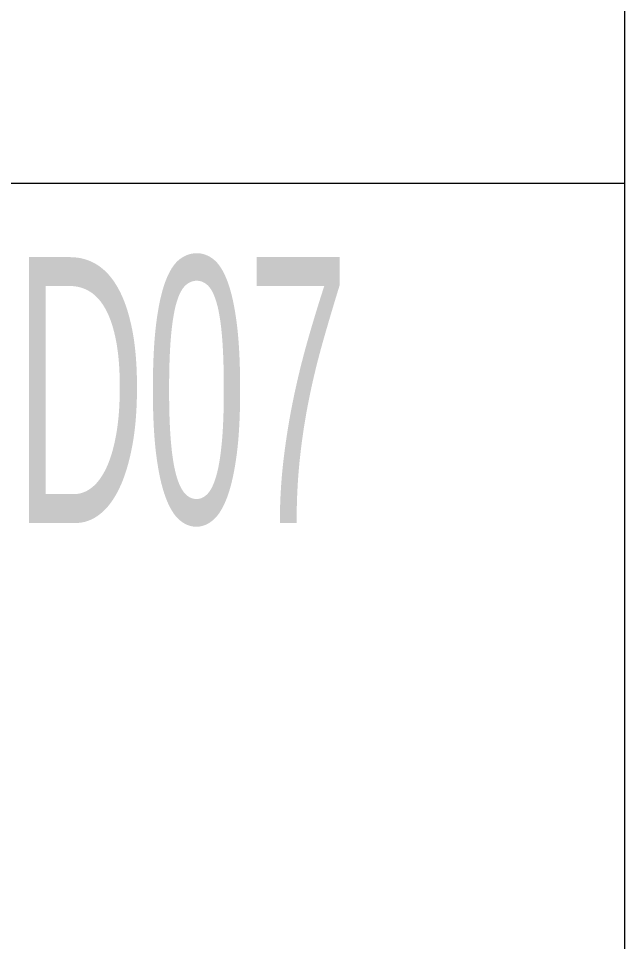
# Model space of a CAD drawing. Extents: x -9058 to 11890, y 0 to 6516.
# Drawn here: x 4013.8 to 4116.3, y 3036.6 to 3192.9 of the extents above; entities that cross this region are included whole.
import ezdxf
from ezdxf.enums import TextEntityAlignment as Align

# ---------------------------------------------------------------- set-up
doc = ezdxf.new("R2010")
doc.units = 0
doc.header["$MEASUREMENT"] = 0
doc.linetypes.add('HIDDEN', pattern=[0.375, 0.25, -0.125])
doc.layers.get('0').update_dxf_attribs({"color": 9, "lineweight": 9})
doc.layers.add('21_mahal200', color=9, linetype='Continuous', lineweight=9)
doc.layers.add('21_mahal200 @ 20', color=9, linetype='Continuous', lineweight=9)
doc.styles.add('Arial', font='arial.ttf', dxfattribs={"height": 2.5})
doc.styles.add('MuuM_TEXT-STANDART', font='ARIALN.TTF')

# ---------------------------------------------------------------- blocks, each defined once
blk = doc.blocks.new('0a_roomno2')
blk.add_lwpolyline([(30, -16), (0, -16), (0, 0), (30, 0)], close=True)
blk.add_lwpolyline([(0, -5), (30, -5)])
at = {"style": 'Arial'}
blk.add_attdef('ODANO', (0, 1.505), '', height=3, dxfattribs=at)
blk.add_attdef('MEKANADI', text='', height=3, dxfattribs=at).set_placement((0.525, -4.75), align=Align.BOTTOM_LEFT)
at = {"style": 'MuuM_TEXT-STANDART', "width": 0.6}
for tag, p in [('YER01', (15, -7)), ('TAVAN01', (20.625, -7)), ('DUVAR01', (26.25, -7)), ('YER02', (15, -10.375)), ('TAVAN02', (20.625, -10.375)), ('DUVAR02', (26.25, -10.375)), ('YER03', (15, -13.75)), ('TAVAN03', (20.625, -13.75)), ('DUVAR03', (26.25, -13.75))]:
    blk.add_attdef(tag, text='', height=2.25, dxfattribs=at).set_placement(p, align=Align.MIDDLE_CENTER)
at = {"style": 'MuuM_TEXT-STANDART'}
blk.add_attdef('M2', text='', height=2.25, dxfattribs=at).set_placement((1.3231, -7.8046), align=Align.MIDDLE_LEFT)
at = {"style": 'MuuM_TEXT-STANDART', "width": 0.6}
blk.add_attdef('TEMIZTAVANYUKSEKLIGI', text='', height=2.25, dxfattribs=at).set_placement((2.7, -13.1619), align=Align.MIDDLE_LEFT)
blk = doc.blocks.new('*U1268')
at = {"layer": '21_mahal200 @ 20'}
ref = blk.add_blockref('0a_roomno2', (3516.33, 3265), dxfattribs=dict(at, xscale=20, yscale=20, zscale=20))
ref.add_attrib('DUVAR01', 'D07', dxfattribs={"layer": '0', "height": 45, "style": 'MuuM_TEXT-STANDART', "width": 0.6}).set_placement((4041.33, 3130), align=Align.MIDDLE_CENTER)

msp = doc.modelspace()

# ---------------------------------------------------------------- block references
at = {"layer": '21_mahal200', "color": 6, "linetype": 'HIDDEN'}
msp.add_blockref('*U1268', (0, 0), dxfattribs=at)

doc.saveas('drawing.dxf')
